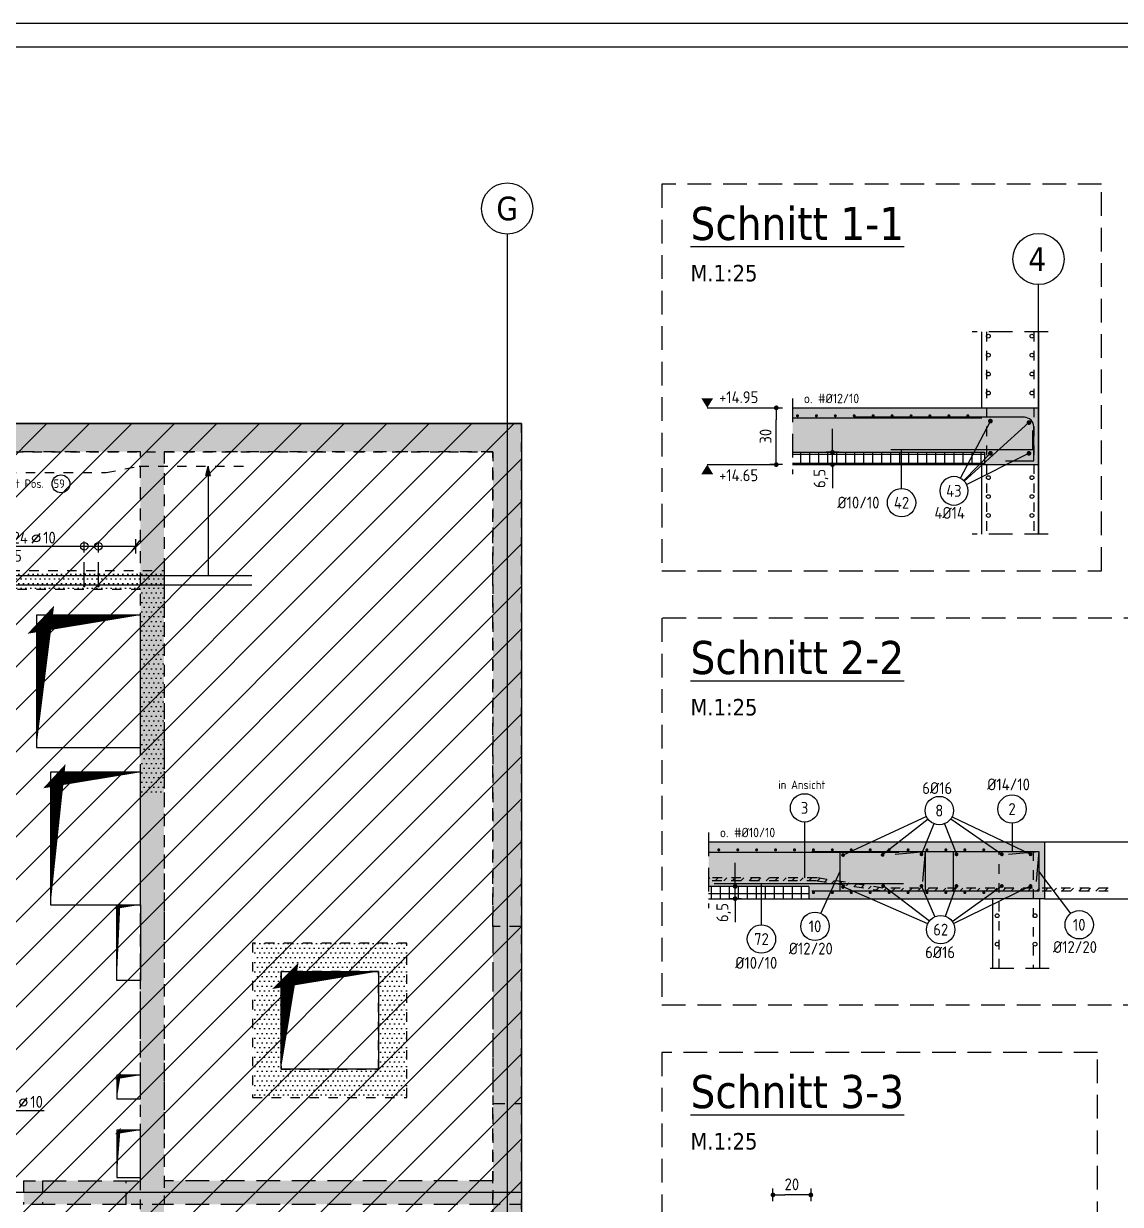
# Model space of a CAD drawing. Extents: x -177 to 93, y -12 to 49.
# Drawn here: x 38.19 to 49.78, y 29.58 to 42.05 of the extents above; entities that cross this region are included whole.
import ezdxf
from ezdxf.enums import TextEntityAlignment as Align

# ---------------------------------------------------------------- set-up
doc = ezdxf.new("R2010")
doc.units = 0
doc.header["$LTSCALE"] = 0.5
for name, pattern in [('AUSGEZOGEN', [1000.01, 1000, 0.01]), ('DASHED', [0.75, 0.5, -0.25]), ('DOT', [0.175, 0.05, -0.125]), ('HIDDEN2', [0.187, 0.125, -0.062]), ('PUNKT', [0.175, 0.05, -0.125]), ('STRICHLINIE', [0.75, 0.5, -0.25]), ('VERDECKT', [0.375, 0.25, -0.125])]:
    doc.linetypes.add(name, pattern=pattern)
for name, color, linetype in [('ACHSEN', 7, 'Continuous'), ('AFU', 7, 'Continuous'), ('BETON', 7, 'Continuous'), ('Brüstung DG', 7, 'Continuous'), ('DETAIL', 7, 'Continuous'), ('DG', 7, 'Continuous'), ('grau_hell', 7, 'Continuous'), ('grau_mittel', 7, 'Continuous'), ('Halbfertigteile', 7, 'Continuous'), ('HILFE', 7, 'Continuous'), ('koten', 7, 'Continuous'), ('MASSE', 7, 'Continuous'), ('OBJEKT', 7, 'Continuous'), ('RAHMEN', 7, 'Continuous'), ('RND', 7, 'Continuous'), ('SCHATTEN', 7, 'Continuous'), ('SFP_Achsen', 7, 'Continuous'), ('TEXT', 7, 'Continuous'), ('VERDECKT', 7, 'Continuous'), ('VERDECKT2', 7, 'Continuous')]:
    doc.layers.add(name, color=color, linetype=linetype)
doc.styles.add('helv', font='tahoma.ttf')
doc.styles.add('txt', font='isocp.shx')
doc.linetypes.add('AFU_50K', pattern='A,0.15,["/",Standard,S=0.2,R=0,X=-0.01,Y=-0.1],0.07,["/",Standard,S=0.2,R=0,X=-0.01,Y=-0.1],0.15', length=0.37)
doc.dimstyles.new('DOT_I', dxfattribs={"dimscale": 0.5, "dimtxt": 0.25, "dimasz": 0.25, "dimexe": 0.1, "dimexo": 0.3, "dimgap": 0.1, "dimtad": 1, "dimdec": 3, "dimzin": 3, "dimtxsty": 'txt', "dimblk": 'DOT', "dimblk1": 'DOT', "dimblk2": 'DOT', "dimsah": 1, "dimcen": 0.1, "dimse1": 1, "dimse2": 1, "dimazin": 0, "dimtfac": 1, "dimtdec": 4, "dimtix": 1, "dimtmove": 2, "dimatfit": 3, "dimfxl": 0, "dimtvp": 1, "dimtolj": 1, "dimtzin": 0, "dimarcsym": 0})
pattern_1 = [(0, (-74.13047, 77.732794), (0.025, 0.05), [0, -0.05])]

# ---------------------------------------------------------------- blocks, each defined once
blk = doc.blocks.new('DINA0')
at = {"layer": 'RAHMEN'}
blk.add_line((118.9, 84.1), (0, 84.1), dxfattribs=at)
at = {"layer": 'RAHMEN', "color": 5}
blk.add_line((118.4, 83.6), (2, 83.6), dxfattribs=at)
blk = doc.blocks.new('lei_gre')
at = {"layer": 'RND', "color": 7, "linetype": 'Continuous'}
for p, q in [((-0.09, -0.12), (0.09, 0.12)), ((0, 0.15), (0, -0.15))]:
    blk.add_line(p, q, dxfattribs=at)
blk = doc.blocks.new('RND_LEI')
at = {"layer": 'RND', "color": 7, "linetype": 'Continuous'}
blk.add_line((1.022, 0.066), (1.19, 0.27), dxfattribs=at)
for centre, radius in [((0, 0), 0.3), ((1.106, 0.168), 0.075)]:
    blk.add_circle(centre, radius, dxfattribs=at)
at = {"layer": 'RND', "color": 7, "linetype": 'Continuous', "style": 'txt'}
blk.add_attdef('ANZ', text='', height=0.25, dxfattribs=at).set_placement((0.931, 0.057), align=Align.RIGHT)
for tag, p in [('DUM', (1.253, 0.057)), ('ABSTD', (1.674, 0.057)), ('POSTXT', (0.374, -0.327))]:
    blk.add_attdef(tag, p, '', height=0.25, dxfattribs=at)
blk.add_attdef('POSL', text='', height=0.25, dxfattribs=at).set_placement((0, 0), align=Align.MIDDLE)
blk = doc.blocks.new('DOT')
at = {"layer": 'MASSE', "color": 7, "linetype": 'Continuous'}
for p, q in [((0, 0), (-1, 0)), ((0, 0.54), (0, -0.54))]:
    blk.add_line(p, q, dxfattribs=at)
at = {"layer": 'MASSE', "color": 7, "linetype": 'Continuous', "const_width": 0.2}
blk.add_lwpolyline([(-0.1, 0, 1), (0.1, 0, 1)], format="xyb", close=True, dxfattribs=at)
blk = doc.blocks.new('*D72')
at = {"layer": 'Defpoints', "color": 0, "linetype": 'AUSGEZOGEN', "transparency": 16777216}
for p in [(46.148, 37.991), (46.148, 37.991), (46.148, 37.391)]:
    blk.add_point(p, dxfattribs=at)
at = {"layer": 'MASSE', "color": 0, "linetype": 'AUSGEZOGEN', "lineweight": -2, "transparency": 16777216}
blk.add_line((46.148, 37.516), (46.148, 37.866), dxfattribs=at)
at = {"layer": 'MASSE', "color": 0, "linetype": 'AUSGEZOGEN', "lineweight": -2, "transparency": 16777216, "xscale": 0.125, "yscale": 0.125, "zscale": 0.125}
for p, rotation in [((46.148, 37.991), 90), ((46.148, 37.391), 270)]:
    blk.add_blockref('DOT', p, dxfattribs=dict(at, rotation=rotation))
at = {"layer": 'MASSE', "color": 0, "linetype": 'AUSGEZOGEN', "transparency": 16777216, "insert": (46.035, 37.691), "char_height": 0.125, "attachment_point": 5, "rotation": 90, "style": 'txt'}
blk.add_mtext('\\A1;30', dxfattribs=at)
blk = doc.blocks.new('okrd_u')
at = {"layer": 'koten', "color": 7, "linetype": 'Continuous'}
blk.add_solid([(-0.125, -0.202), (0.125, -0.202), (0, 0)], dxfattribs=at)
at = {"layer": 'koten', "style": 'txt'}
blk.add_attdef('OKRD', (0.25, -0.35), '', height=0.25, dxfattribs=at)
blk = doc.blocks.new('okrd_o')
at = {"layer": 'koten', "color": 7, "linetype": 'Continuous'}
blk.add_solid([(-0.125, 0.202), (0.125, 0.202), (0, 0)], dxfattribs=at)
at = {"layer": 'koten', "style": 'txt'}
blk.add_attdef('OKRD', (0.25, 0.1), '', height=0.25, dxfattribs=at)
blk = doc.blocks.new('RND_HIN')
at = {"layer": 'RND', "color": 7, "linetype": 'Continuous'}
blk.add_circle((0, 0), 0.3, dxfattribs=at)
at = {"layer": 'RND', "color": 7, "linetype": 'Continuous', "style": 'txt'}
blk.add_attdef('POSI', text='', height=0.25, dxfattribs=at).set_placement((0, 0), align=Align.MIDDLE)
blk = doc.blocks.new('*D75')
at = {"layer": 'Defpoints', "color": 0, "linetype": 'AUSGEZOGEN', "transparency": 16777216}
for p in [(46.113, 29.676), (46.113, 29.676), (46.513, 29.676)]:
    blk.add_point(p, dxfattribs=at)
at = {"layer": 'MASSE', "color": 0, "linetype": 'AUSGEZOGEN', "lineweight": -2, "transparency": 16777216}
blk.add_line((46.388, 29.676), (46.238, 29.676), dxfattribs=at)
at = {"layer": 'MASSE', "color": 0, "linetype": 'AUSGEZOGEN', "lineweight": -2, "transparency": 16777216, "xscale": 0.125, "yscale": 0.125, "zscale": 0.125, "rotation": 180}
blk.add_blockref('DOT', (46.113, 29.676), dxfattribs=at)
at = {"layer": 'MASSE', "color": 0, "linetype": 'AUSGEZOGEN', "lineweight": -2, "transparency": 16777216, "xscale": 0.125, "yscale": 0.125, "zscale": 0.125}
blk.add_blockref('DOT', (46.513, 29.676), dxfattribs=at)
at = {"layer": 'MASSE', "color": 0, "linetype": 'AUSGEZOGEN', "transparency": 16777216, "insert": (46.313, 29.788), "char_height": 0.125, "attachment_point": 5, "style": 'txt'}
blk.add_mtext('\\A1;20', dxfattribs=at)
blk = doc.blocks.new('*D97')
at = {"layer": 'Defpoints', "color": 0, "linetype": 'AUSGEZOGEN', "transparency": 16777216}
for p in [(46.742, 37.521), (46.742, 37.521), (46.742, 37.391)]:
    blk.add_point(p, dxfattribs=at)
at = {"layer": 'MASSE', "color": 0, "linetype": 'AUSGEZOGEN', "lineweight": -2, "transparency": 16777216}
for p, q in [((46.742, 37.646), (46.742, 37.771)), ((46.742, 37.391), (46.742, 37.521)), ((46.742, 37.266), (46.742, 37.141))]:
    blk.add_line(p, q, dxfattribs=at)
at = {"layer": 'MASSE', "color": 0, "linetype": 'AUSGEZOGEN', "lineweight": -2, "transparency": 16777216, "xscale": 0.125, "yscale": 0.125, "zscale": 0.125}
for p, rotation in [((46.742, 37.521), 270), ((46.742, 37.391), 90)]:
    blk.add_blockref('DOT', p, dxfattribs=dict(at, rotation=rotation))
at = {"layer": 'MASSE', "color": 0, "linetype": 'AUSGEZOGEN', "transparency": 16777216, "insert": (46.62, 37.245), "char_height": 0.125, "attachment_point": 5, "rotation": 90, "style": 'txt'}
blk.add_mtext('\\A1;6,5', dxfattribs=at)
blk = doc.blocks.new('Pfeillinie')
at = {"layer": 'TEXT', "linetype": 'Continuous'}
blk.add_hatch(color=7, dxfattribs=at).paths.add_polyline_path([(0, 0), (-0.8, 0.2), (-0.8, 0), (-0.8, -0.2)])
at = {"layer": 'TEXT', "color": 7, "linetype": 'Continuous'}
for p, q in [((-0.8, 0), (-0.8, 0.2)), ((-0.8, 0.2), (0, 0)), ((-0.8, 0), (-0.8, -0.2)), ((-0.8, -0.2), (0, 0))]:
    blk.add_line(p, q, dxfattribs=at)
blk = doc.blocks.new('*D98')
at = {"layer": 'Defpoints', "color": 0, "linetype": 'AUSGEZOGEN', "transparency": 16777216}
for p in [(45.714, 32.936), (45.714, 32.936), (45.714, 32.806)]:
    blk.add_point(p, dxfattribs=at)
at = {"layer": 'MASSE', "color": 0, "linetype": 'AUSGEZOGEN', "lineweight": -2, "transparency": 16777216}
for p, q in [((45.714, 33.061), (45.714, 33.186)), ((45.714, 32.806), (45.714, 32.936)), ((45.714, 32.681), (45.714, 32.556))]:
    blk.add_line(p, q, dxfattribs=at)
at = {"layer": 'MASSE', "color": 0, "linetype": 'AUSGEZOGEN', "lineweight": -2, "transparency": 16777216, "xscale": 0.125, "yscale": 0.125, "zscale": 0.125}
for p, rotation in [((45.714, 32.936), 270), ((45.714, 32.806), 90)]:
    blk.add_blockref('DOT', p, dxfattribs=dict(at, rotation=rotation))
at = {"layer": 'MASSE', "color": 0, "linetype": 'AUSGEZOGEN', "transparency": 16777216, "insert": (45.593, 32.659), "char_height": 0.125, "attachment_point": 5, "rotation": 90, "style": 'txt'}
blk.add_mtext('\\A1;6,5', dxfattribs=at)

msp = doc.modelspace()

# ---------------------------------------------------------------- hatches: boundary and pattern name
at = {"layer": 'Brüstung DG', "linetype": 'DOT'}
h = msp.add_hatch(dxfattribs=at)
h.set_pattern_fill('DOTS', color=102, scale=0.8, double=1)
h.set_pattern_definition(pattern_1)
h.paths.add_polyline_path([(43.1545, 22.3263), (43.4545, 22.3263), (43.4545, 37.8263), (4.5295, 37.8263), (4.5295, 36.8613), (4.6895, 36.8613), (4.6895, 37.5263), (43.1545, 37.5263)])
at = {"layer": 'Brüstung DG', "linetype": 'AUSGEZOGEN'}
h = msp.add_hatch(dxfattribs=at)
h.set_pattern_fill('DOTS', color=102, scale=0.8, double=1)
h.set_pattern_definition([(0, (-79.510814, 77.732794), (0.025, 0.05), [0, -0.05])])
h.paths.add_polyline_path([(40.6145, 32.3363), (40.6145, 30.7063), (42.2445, 30.7063), (42.2445, 32.3363)])
h.paths.add_polyline_path([(40.9145, 32.0363), (40.9145, 31.0063), (41.9445, 31.0063), (41.9445, 32.0363)], flags=16)
at = {"layer": 'DG', "linetype": 'AUSGEZOGEN'}
h = msp.add_hatch(dxfattribs=at)
h.set_pattern_fill('DOTS', scale=0.8, double=1)
h.set_pattern_definition([(0, (-74.13047, 73.285204), (0.025, 0.05), [0, -0.05])])
h.paths.add_polyline_path([(39.4295, 36.0713), (39.4295, 33.9013), (39.6795, 33.9013), (39.6795, 36.2713), (35.6545, 36.2713), (35.6545, 33.9013), (35.8545, 33.9013), (35.8545, 36.0713)])
h = msp.add_hatch(dxfattribs=at)
h.set_pattern_fill('DOTS', scale=0.8, double=1)
h.set_pattern_definition(pattern_1)
h.paths.add_polyline_path([(34.2295, 23.5763), (34.2295, 25.5513), (36.9295, 25.5513), (36.9295, 25.0863), (37.1795, 25.0863), (37.1795, 25.8013), (33.9795, 25.8013), (33.9795, 23.3263), (37.1795, 23.3263), (37.1795, 24.0363), (36.9295, 24.0363), (36.9295, 23.5763)], flags=17)
h.paths.add_polyline_path([(31.0795, 27.1963), (31.0795, 26.8963), (31.3795, 26.8963), (31.3795, 27.1963)], flags=17)
h.paths.add_polyline_path([(26.7795, 27.1963), (26.4795, 27.1963), (26.4795, 26.8963), (26.7795, 26.8963)], flags=17)
h.paths.add_polyline_path([(23.0295, 27.1963), (22.7295, 27.1963), (22.7295, 26.8963), (23.0295, 26.8963)], flags=17)
h.paths.add_polyline_path([(14.7895, 26.8963), (14.7895, 27.1963), (14.4895, 27.1963), (14.4895, 26.8963)], flags=17)
h.paths.add_polyline_path([(12.2045, 33.9013), (12.2045, 33.6513), (35.8545, 33.6513), (35.8545, 33.9013)])
h.paths.add_polyline_path([(39.4295, 22.3263), (39.6795, 22.3263), (39.6795, 33.9013), (39.4295, 33.9013)])
h.paths.add_polyline_path([(4.4795, 22.3263), (4.6895, 22.3263), (4.6895, 30.7513), (4.4795, 30.7513)])
at = {"layer": 'grau_hell', "linetype": 'AUSGEZOGEN'}
h = msp.add_hatch(dxfattribs=at)
h.set_pattern_fill('ANSI31', color=9, scale=0.1, style=0, double=1)
h.set_pattern_definition([(45, (-9e-14, 40.2461), (-0.2245064, 0.2245064), [])])
h.paths.add_polyline_path([(31.3545, 23.3263), (20.2295, 23.3263), (20.2295, 23.5763), (17.8645, 23.5763), (17.8645, 27.9513), (10.9295, 27.9513), (10.9295, 29.5763), (9.4645, 29.5763), (9.4645, 29.5763), (8.5795, 29.5763), (8.5795, 29.5763), (8.1795, 29.5763), (8.1795, 31.3613), (6.7295, 31.3613), (6.7295, 31.1563), (4.5295, 31.1563), (4.5295, 30.7513), (4.4795, 30.7513), (4.4795, 26.0213), (4.0245, 26.0213), (4.0245, 23.3713), (4.4795, 23.3713), (4.4795, 22.3263), (43.4545, 22.3263), (43.4545, 37.8263), (37.1794, 37.8263), (37.1795, 25.8013), (36.9295, 25.8012), (36.9294, 23.5763), (34.2295, 23.5763), (34.2295, 23.3263)])
at = {"layer": 'grau_mittel'}
msp.add_hatch(color=61, dxfattribs=at).paths.add_polyline_path([(48.3495, 37.521), (48.3495, 37.391), (48.9195, 37.391), (48.9195, 37.991), (48.3195, 37.991), (46.3195, 37.991), (46.3195, 37.521)])
h = msp.add_hatch(color=61, dxfattribs=at)
h.paths.add_polyline_path([(43.4545, 37.8263), (36.9295, 37.8263), (36.9295, 29.5763), (37.9945, 29.5763), (37.9945, 29.8263), (37.1795, 29.8263), (37.1795, 37.5263), (39.4295, 37.5263), (39.4295, 29.8263), (39.2795, 29.8263), (39.2795, 29.5763), (39.6795, 29.5763), (39.6795, 37.5263), (43.1545, 37.5263), (43.1545, 32.5113), (43.4545, 32.5113)])
h.paths.add_polyline_path([(43.4545, 32.5113), (43.1545, 32.5113), (43.1545, 30.6413), (43.4545, 30.6413)], flags=17)
h.paths.add_polyline_path([(43.4545, 30.6413), (43.1545, 30.6413), (43.1545, 29.5763), (43.4545, 29.5763)])
h.paths.add_polyline_path([(43.1545, 29.5763), (43.1545, 29.8263), (39.6795, 29.8263), (39.6795, 29.5763)])
h.paths.add_polyline_path([(39.2795, 29.5763), (39.2795, 29.8263), (38.3945, 29.8263), (38.3945, 29.5763)], flags=17)
h.paths.add_polyline_path([(38.3945, 29.8263), (38.1945, 29.8263), (38.1945, 29.5763), (38.3945, 29.5763)], flags=17)
h.paths.add_polyline_path([(43.4545, 29.5763), (43.1545, 29.5763), (43.1545, 23.6013), (43.4545, 23.6013)])
h.paths.add_polyline_path([(43.1545, 23.3013), (43.4545, 23.3013), (43.4545, 23.6013), (43.1545, 23.6013)])
h.paths.add_polyline_path([(4.7545, 25.7212), (4.6895, 25.7212), (4.4045, 25.7212), (4.4045, 23.6712), (4.6895, 23.6712), (4.7545, 23.6712)])
h.paths.add_polyline_path([(4.6895, 37.5263), (8.1795, 37.5263), (8.1795, 29.5763), (8.5795, 29.5763), (8.5795, 29.8263), (8.4295, 29.8263), (8.4295, 37.5263), (10.6795, 37.5263), (10.6795, 29.8263), (9.9145, 29.8263), (9.9145, 29.5763), (10.9295, 29.5763), (10.9295, 37.8263), (4.5295, 37.8263), (4.5295, 30.7513), (4.4795, 30.7513), (4.4795, 26.0212), (4.0245, 26.0212), (4.0245, 25.7212), (4.6895, 25.7212)])
h.paths.add_polyline_path([(4.7545, 29.8263), (4.7545, 29.5763), (8.1795, 29.5763), (8.1795, 29.8263)], flags=17)
h.paths.add_polyline_path([(8.5795, 29.8263), (8.5795, 29.5763), (9.4645, 29.5763), (9.4645, 29.8263)], flags=17)
h.paths.add_polyline_path([(9.4645, 29.8263), (9.4645, 29.5763), (9.7145, 29.5763), (9.7145, 29.8263)], flags=17)
h.paths.add_polyline_path([(10.9295, 29.5763), (10.6795, 29.5763), (10.6795, 27.9513), (10.9295, 27.9513)], flags=17)
h.paths.add_polyline_path([(8.1795, 27.9513), (8.1795, 23.3263), (8.5795, 23.3263), (8.5795, 23.5763), (8.4295, 23.5763), (8.4295, 27.7013), (14.5145, 27.7013), (14.5145, 27.3463), (14.7645, 27.3463), (14.7645, 27.7013), (15.8245, 27.7013), (15.8245, 27.9513)])
h.paths.add_polyline_path([(9.5895, 23.3263), (9.5895, 23.5763), (8.5795, 23.5763), (8.5795, 23.3263)], flags=17)
h.paths.add_polyline_path([(9.5895, 23.3263), (9.7895, 23.3263), (9.7895, 23.5763), (9.5895, 23.5763)])
h.paths.add_polyline_path([(9.9895, 23.5763), (9.9895, 23.3263), (12.9045, 23.3263), (12.9045, 23.5763)], flags=16)
h.paths.add_polyline_path([(13.1045, 23.5763), (13.1045, 23.3263), (13.3545, 23.3263), (13.3545, 23.5763)], flags=16)
h.paths.add_polyline_path([(13.3545, 23.5763), (13.3545, 23.3263), (14.3645, 23.3263), (14.3645, 23.5763)], flags=16)
h.paths.add_polyline_path([(14.5145, 23.5763), (14.3645, 23.5763), (14.3645, 23.3263), (14.9145, 23.3263), (14.9145, 23.5763), (14.7645, 23.5763), (14.7645, 26.2613), (16.1245, 26.2613), (16.1245, 26.5113), (14.7645, 26.5113), (14.7645, 27.1963), (14.5145, 27.1963)])
h.paths.add_polyline_path([(14.9145, 23.5763), (14.9145, 23.3263), (15.9245, 23.3263), (15.9245, 23.5763)], flags=16)
h.paths.add_polyline_path([(15.9245, 23.3263), (16.1745, 23.3263), (16.1745, 23.5763), (15.9245, 23.5763)])
h.paths.add_polyline_path([(16.5795, 27.7013), (16.5795, 27.9513), (16.2245, 27.9513), (16.2245, 27.7013)])
h.paths.add_polyline_path([(17.4645, 27.7013), (17.4645, 27.9513), (16.5795, 27.9513), (16.5795, 27.7013)])
h.paths.add_polyline_path([(18.7795, 27.7013), (18.7795, 23.5763), (16.3745, 23.5763), (16.3745, 23.3263), (20.5295, 23.3263), (20.5295, 23.5763), (19.0295, 23.5763), (19.0295, 27.7013), (19.9795, 27.7013), (19.9795, 26.9213), (21.3545, 26.9213), (21.3545, 27.1713), (20.2295, 27.1713), (20.2295, 27.9513), (17.4645, 27.9513), (17.4645, 27.7013)])
h.paths.add_polyline_path([(16.3245, 26.5113), (16.3245, 26.2613), (17.8645, 26.2613), (17.8645, 26.5113)])
h.paths.add_polyline_path([(20.7295, 23.5763), (20.7295, 23.3263), (29.9045, 23.3263), (29.9045, 23.5763)])
h.paths.add_polyline_path([(25.1045, 26.9213), (25.1045, 27.1713), (22.7545, 27.1713), (22.7545, 26.9213)])
h.paths.add_polyline_path([(28.6545, 26.9213), (28.6545, 27.1713), (26.5045, 27.1713), (26.5045, 26.9213)])
h.paths.add_polyline_path([(30.0545, 27.1713), (30.0545, 26.9213), (31.3545, 26.9213), (31.3545, 27.7013), (32.7345, 27.7013), (32.7345, 27.9513), (31.1045, 27.9513), (31.1045, 27.1713)])
h.paths.add_polyline_path([(31.3545, 25.3513), (31.1045, 25.3513), (31.1045, 23.5763), (30.1045, 23.5763), (30.1045, 23.3263), (31.5045, 23.3263), (31.5045, 23.5763), (31.3545, 23.5763)])
h.paths.add_polyline_path([(32.3895, 23.3263), (32.3895, 23.5763), (31.5045, 23.5763), (31.5045, 23.3263)])
h.paths.add_polyline_path([(32.3895, 23.5763), (32.3895, 23.3263), (33.0945, 23.3263), (33.0945, 23.5763)], flags=17)
h.paths.add_polyline_path([(33.6945, 23.5763), (33.6945, 23.3263), (37.1795, 23.3263), (37.1795, 24.0363), (36.9295, 24.0363), (36.9295, 23.5763), (34.2295, 23.5763), (34.2295, 25.5513), (36.9295, 25.5513), (36.9295, 25.0863), (37.1795, 25.0863), (37.1795, 25.3363), (37.0995, 25.3363), (37.0995, 25.4863), (37.1795, 25.4863), (37.1795, 25.951), (36.9295, 25.951), (36.9295, 25.8013), (32.3895, 25.8013), (32.3895, 25.5513), (33.9795, 25.5513), (33.9795, 23.5763)])
h.paths.add_polyline_path([(36.9295, 25.0863), (36.9295, 24.0363), (37.1795, 24.0363), (37.1795, 25.0863)], flags=17)
h.paths.add_polyline_path([(36.9295, 25.951), (37.1795, 25.951), (37.1795, 26.836), (36.9295, 26.836)])
h.paths.add_polyline_path([(37.1795, 27.1013), (36.9295, 27.1013), (36.9295, 26.836), (37.1795, 26.836)])
h.paths.add_polyline_path([(36.6295, 27.9513), (36.6295, 27.7013), (37.1795, 27.7013), (37.1795, 27.9513)])
h.paths.add_polyline_path([(36.0294, 27.7013), (36.0294, 27.9513), (33.3345, 27.9513), (33.3345, 27.7013)])
h.paths.add_polyline_path([(32.3895, 25.5513), (32.3895, 25.8013), (31.5045, 25.8013), (31.5045, 25.5513)])
h.paths.add_polyline_path([(31.5045, 25.5513), (31.5045, 25.8013), (31.3545, 25.8013), (31.3545, 26.7213), (31.1045, 26.7213), (31.1045, 25.5513)])
h.paths.add_polyline_path([(37.1795, 29.5763), (36.9295, 29.5763), (36.9295, 28.5013), (37.1795, 28.5013)])
h.paths.add_polyline_path([(34.2295, 29.6313), (34.4795, 29.6313), (34.4795, 30.3263), (34.2295, 30.3263)])
h.paths.add_polyline_path([(32.3795, 30.3263), (32.1295, 30.3263), (32.1295, 29.6313), (32.3795, 29.6313)])
h.paths.add_polyline_path([(30.4795, 30.2263), (30.4795, 29.6313), (30.7295, 29.6313), (30.7295, 30.4763), (29.7045, 30.4763), (29.7045, 32.1213), (29.4045, 32.1213), (29.4045, 30.4763), (28.3795, 30.4763), (28.3795, 29.6313), (28.6295, 29.6313), (28.6295, 30.2263)])
h.paths.add_polyline_path([(29.4045, 32.3213), (29.7045, 32.3213), (29.7045, 35.4713), (29.4045, 35.4713)])
h.paths.add_polyline_path([(29.7045, 36.3663), (29.4045, 36.3663), (29.4045, 35.6713), (29.7045, 35.6713)])
h.paths.add_polyline_path([(29.7045, 36.3663), (29.7045, 36.3763), (29.4045, 36.3763), (29.4045, 36.3663)])
h.paths.add_polyline_path([(29.7045, 37.1763), (29.7045, 37.3763), (29.4045, 37.3763), (29.4045, 37.1763)])
h.paths.add_polyline_path([(29.4045, 37.3763), (29.7045, 37.3763), (29.7045, 37.8263), (29.4045, 37.8263)])
h.paths.add_polyline_path([(29.7045, 37.8263), (29.7045, 37.5263), (36.9295, 37.5263), (36.9295, 37.8263)])
h.paths.add_polyline_path([(22.2045, 37.8263), (22.2045, 37.5263), (29.4045, 37.5263), (29.4045, 37.8263)])
h.paths.add_polyline_path([(21.9045, 37.8263), (21.9045, 37.5263), (22.2045, 37.5263), (22.2045, 37.8263)])
h.paths.add_polyline_path([(14.7045, 37.8263), (14.7045, 37.5263), (21.9045, 37.5263), (21.9045, 37.8263)])
h.paths.add_polyline_path([(14.7045, 37.8263), (14.4045, 37.8263), (14.4045, 37.5263), (14.7045, 37.5263)])
h.paths.add_polyline_path([(10.9295, 37.8263), (10.9295, 37.5263), (14.4045, 37.5263), (14.4045, 37.8263)])
h.paths.add_polyline_path([(13.6295, 30.3263), (13.3795, 30.3263), (13.3795, 29.6313), (13.6295, 29.6313)])
h.paths.add_polyline_path([(15.7295, 30.3263), (15.4795, 30.3263), (15.4795, 29.6313), (15.7295, 29.6313)])
h.paths.add_polyline_path([(17.3795, 30.3263), (17.1295, 30.3263), (17.1295, 29.6313), (17.3795, 29.6313)])
h.paths.add_polyline_path([(19.4795, 30.3263), (19.2295, 30.3263), (19.2295, 29.6313), (19.4795, 29.6313)])
h.paths.add_polyline_path([(20.8795, 29.6313), (21.1295, 29.6313), (21.1295, 30.3263), (20.8795, 30.3263)])
h.paths.add_polyline_path([(22.9795, 29.6313), (23.2295, 29.6313), (23.2295, 30.3263), (22.9795, 30.3263)])
h.paths.add_polyline_path([(24.8795, 30.3263), (24.6295, 30.3263), (24.6295, 29.6313), (24.8795, 29.6313)])
h.paths.add_polyline_path([(26.7295, 29.6313), (26.9795, 29.6313), (26.9795, 30.3263), (26.7295, 30.3263)])
h.paths.add_polyline_path([(43.1545, 22.3263), (43.4545, 22.3263), (43.4545, 23.3013), (43.1545, 23.3013)])
h.paths.add_polyline_path([(4.4795, 22.3263), (4.6895, 22.3263), (4.6895, 23.6712), (4.0245, 23.6712), (4.0245, 23.3712), (4.4795, 23.3712)])
h = msp.add_hatch(color=61, dxfattribs=at)
h.paths.add_polyline_path([(45.432, 32.9356), (46.492, 32.9356), (46.492, 32.8056), (48.982, 32.8056), (48.982, 33.4056), (45.432, 33.4056)])
h.paths.add_polyline_path([(55.242, 32.8056), (55.242, 32.9356), (56.302, 32.9356), (56.302, 33.4056), (50.182, 33.4056), (50.182, 32.8056)])
at = {"layer": 'Halbfertigteile', "linetype": 'AUSGEZOGEN', "transparency": 33554687}
h = msp.add_hatch(dxfattribs=at)
h.set_pattern_fill('ANSI37', color=171, scale=0.03, angle=135, style=0)
h.set_pattern_definition([(180, (30.88114, 27.88267), (-7e-18, -0.09525), []), (270, (30.88114, 27.88267), (0.09525, -2e-17), [])])
h.paths.add_polyline_path([(48.3495, 37.521), (48.3495, 37.391), (46.3195, 37.391), (46.3195, 37.521)])
h = msp.add_hatch(dxfattribs=at)
h.set_pattern_fill('ANSI37', color=171, scale=0.03, angle=135, style=0)
h.set_pattern_definition([(180, (-0.44825, 0), (-7e-18, -0.09525), []), (270, (-0.44825, 0), (0.09525, -2e-17), [])])
h.paths.add_polyline_path([(46.492, 32.9356), (45.432, 32.9356), (45.432, 32.8056), (46.492, 32.8056)])
at = {"layer": 'RND', "linetype": 'AUSGEZOGEN'}
h = msp.add_hatch(dxfattribs=at)
h.set_pattern_fill('ANSI31', color=102, scale=0.02, double=1)
h.set_pattern_definition([(45, (0, 1.49975), (-0.04490128, 0.04490128), [])])
h.paths.add_polyline_path([(46.5752, 33.0256), (45.432, 33.0256), (45.432, 32.9936), (46.572, 32.9936), (47.272, 32.8856), (49.6545, 32.8856), (49.6545, 32.9176), (47.2752, 32.9176)])

# ---------------------------------------------------------------- linework, layer by layer
at = {"layer": 'ACHSEN', "color": 140, "linetype": 'AUSGEZOGEN'}
for p, q in [((43.3045, 39.8263), (43.3045, 22.3263)), ((48.9195, 36.6548), (48.9195, 39.2923)), ((43.4545, 37.8263), (2.2545, 37.8263)), ((43.4545, 29.7013), (2.2545, 29.7013))]:
    msp.add_line(p, q, dxfattribs=at)
at = {"layer": 'AFU', "color": 8, "linetype": 'AFU_50K'}
for p, q in [((48.3195, 37.991), (48.9195, 37.991)), ((48.3495, 37.391), (48.9195, 37.391)), ((48.932, 32.8056), (48.432, 32.8056))]:
    msp.add_line(p, q, dxfattribs=at)
at = {"layer": 'BETON', "color": 6, "linetype": 'AUSGEZOGEN'}
for p, q in [((48.3195, 37.991), (48.3195, 38.7923)), ((48.9195, 38.7923), (48.9195, 36.6548)), ((46.3195, 37.991), (48.3195, 37.991)), ((4.4545, 37.8263), (43.4545, 37.8263)), ((43.4545, 37.8263), (43.4545, 22.3263)), ((46.3195, 37.521), (48.3495, 37.521)), ((48.3495, 37.521), (48.3495, 37.391)), ((46.3195, 37.391), (48.3495, 37.391)), ((48.3195, 36.6548), (48.3195, 37.391)), ((45.432, 33.4056), (48.982, 33.4056)), ((48.932, 33.4056), (48.932, 33.4056)), ((48.982, 33.4056), (48.982, 32.8056)), ((46.492, 32.9356), (45.432, 32.9356)), ((46.492, 32.9356), (46.492, 32.8056)), ((45.432, 32.8056), (48.432, 32.8056)), ((48.432, 32.8056), (48.432, 32.0694)), ((48.932, 32.0694), (48.932, 32.8056)), ((48.982, 32.8056), (48.932, 32.8056))]:
    msp.add_line(p, q, dxfattribs=at)
for points in [[(38.3295, 34.4013), (39.4295, 34.4013), (39.4295, 35.8013), (38.3295, 35.8013)], [(38.4795, 32.7413), (39.4295, 32.7413), (39.4295, 34.1413), (38.4795, 34.1413)], [(39.4295, 31.9413), (39.1795, 31.9413), (39.1795, 32.7413), (39.4295, 32.7413)], [(40.9145, 32.0363), (41.9445, 32.0363), (41.9445, 31.0063), (40.9145, 31.0063)], [(39.1795, 30.6913), (39.4295, 30.6913), (39.4295, 30.9413), (39.1795, 30.9413)], [(39.1795, 29.8613), (39.4295, 29.8613), (39.4295, 30.3613), (39.1795, 30.3613)]]:
    msp.add_lwpolyline(points, close=True, dxfattribs=at)
at = {"layer": 'Brüstung DG', "color": 102, "linetype": 'DOT'}
for p, q in [((40.6145, 32.3363), (40.6145, 30.7063)), ((42.2445, 32.3363), (40.6145, 32.3363)), ((42.2445, 30.7063), (42.2445, 32.3363)), ((41.9445, 32.0363), (40.9145, 32.0363)), ((40.9145, 32.0363), (40.9145, 31.0063)), ((41.9445, 31.0063), (41.9445, 32.0363)), ((40.9145, 31.0063), (41.9445, 31.0063)), ((40.6145, 30.7063), (42.2445, 30.7063))]:
    msp.add_line(p, q, dxfattribs=at)
at = {"layer": 'Brüstung DG', "color": 102, "linetype": 'PUNKT', "lineweight": -2}
for points in [[(43.4545, 22.3263), (43.4545, 37.8263), (4.5295, 37.8263), (4.5295, 36.8613), (4.5295, 36.8613), (4.5295, 36.8613), (4.6895, 36.8613)], [(4.6895, 36.8613), (4.6895, 36.8613), (4.6895, 36.8613), (4.6895, 37.5263), (43.1545, 37.5263), (43.1545, 22.3263)]]:
    msp.add_lwpolyline(points, dxfattribs=at)
at = {"layer": 'DETAIL', "color": 102, "linetype": 'STRICHLINIE'}
for points in [[(44.939, 40.3528), (44.939, 36.2693), (49.5852, 36.2693), (49.5852, 40.3528)], [(44.939, 35.7674), (44.939, 31.6839), (56.8195, 31.6839), (56.8195, 35.7674)], [(44.939, 31.182), (44.939, 26.7321), (49.544, 26.7321), (49.544, 31.182)]]:
    msp.add_lwpolyline(points, close=True, dxfattribs=at)
at = {"layer": 'DG', "color": 7, "linetype": 'PUNKT', "lineweight": -2}
for p, q in [((35.6545, 36.2713), (39.6795, 36.2713)), ((39.6795, 36.2713), (39.6795, 22.3263)), ((39.4295, 36.0713), (35.8545, 36.0713)), ((39.4295, 22.3263), (39.4295, 36.0713))]:
    msp.add_line(p, q, dxfattribs=at)
at = {"layer": 'HILFE', "color": 102, "linetype": 'DASHED'}
for p, q in [((49.0195, 38.7923), (48.2195, 38.7923)), ((46.3195, 38.091), (46.3195, 37.291)), ((49.0195, 36.6548), (48.2195, 36.6548)), ((45.432, 33.5056), (45.432, 32.7056)), ((49.032, 32.0694), (48.332, 32.0694))]:
    msp.add_line(p, q, dxfattribs=at)
at = {"layer": 'HILFE', "color": 102, "linetype": 'AUSGEZOGEN'}
for p, q in [((45.4185, 37.991), (46.148, 37.991)), ((45.4185, 37.391), (46.148, 37.391))]:
    msp.add_line(p, q, dxfattribs=at)
msp.add_circle((38.589, 37.1881), 0.0941, dxfattribs=at)
at = {"layer": 'OBJEKT', "color": 7, "linetype": 'AUSGEZOGEN'}
for p, q in [((48.982, 33.4056), (50.182, 33.4056)), ((48.982, 32.8056), (50.182, 32.8056))]:
    msp.add_line(p, q, dxfattribs=at)
at = {"layer": 'RND', "color": 1, "linetype": 'HIDDEN2'}
for p, q in [((48.3695, 38.7923), (48.3695, 36.6548)), ((48.8695, 38.7923), (48.8695, 36.6548))]:
    msp.add_line(p, q, dxfattribs=at)
at = {"layer": 'RND', "color": 102, "linetype": 'AUSGEZOGEN'}
for p, q in [((48.0938, 37.2479), (48.4111, 37.8509)), ((48.1352, 37.2165), (48.8181, 37.8356)), ((47.4719, 37.1384), (47.4719, 37.5525)), ((48.1298, 37.222), (48.4111, 37.5107)), ((48.1593, 37.1816), (48.8181, 37.5107)), ((46.447, 33.6151), (46.447, 33.0256)), ((47.7344, 33.6738), (46.8533, 33.2671)), ((47.7524, 33.6442), (47.2714, 33.2681)), ((47.8138, 33.5978), (47.6815, 33.2744)), ((47.9255, 33.5971), (48.0525, 33.2744)), ((47.9935, 33.6507), (48.5318, 33.2744)), ((48.0059, 33.6718), (48.8355, 33.2744)), ((48.6396, 33.6027), (48.6396, 33.3056)), ((46.6196, 32.6502), (46.822, 33.0956)), ((49.259, 32.6498), (48.922, 33.0956)), ((45.9913, 32.529), (45.9913, 32.9676)), ((47.7661, 32.5696), (47.2777, 32.9398)), ((47.8248, 32.6162), (47.6815, 32.9398)), ((47.9367, 32.62), (48.0525, 32.9398)), ((48.0077, 32.5661), (48.5318, 32.9398)), ((48.0205, 32.5445), (48.8355, 32.9398)), ((47.7481, 32.539), (46.8533, 32.9293))]:
    msp.add_line(p, q, dxfattribs=at)
at = {"layer": 'RND', "color": 102, "linetype": 'VERDECKT'}
for p, q in [((38.8351, 36.2363), (38.8351, 36.5788)), ((38.9851, 36.2363), (38.9851, 36.5788))]:
    msp.add_line(p, q, dxfattribs=at)
at = {"layer": 'RND', "color": 7, "linetype": 'AUSGEZOGEN'}
for p, q in [((37.9243, 36.5288), (39.3781, 36.5288)), ((37.7885, 30.5684), (38.41, 30.5684))]:
    msp.add_line(p, q, dxfattribs=at)
for points, const_width in [([(46.364, 37.907, 1), (46.38, 37.907, 1)], 0.016), ([(46.564, 37.907, 1), (46.58, 37.907, 1)], 0.016), ([(46.764, 37.907, 1), (46.78, 37.907, 1)], 0.016), ([(46.964, 37.907, 1), (46.98, 37.907, 1)], 0.016), ([(47.164, 37.907, 1), (47.18, 37.907, 1)], 0.016), ([(47.364, 37.907, 1), (47.38, 37.907, 1)], 0.016), ([(47.564, 37.907, 1), (47.58, 37.907, 1)], 0.016), ([(47.764, 37.907, 1), (47.78, 37.907, 1)], 0.016), ([(47.964, 37.907, 1), (47.98, 37.907, 1)], 0.016), ([(48.164, 37.907, 1), (48.18, 37.907, 1)], 0.016), ([(48.3986, 37.8509, 1), (48.4236, 37.8509, 1)], 0.025), ([(48.8056, 37.8356, 1), (48.8306, 37.8356, 1)], 0.025), ([(48.3986, 37.5107, 1), (48.4236, 37.5107, 1)], 0.025), ([(48.8056, 37.5107, 1), (48.8306, 37.5107, 1)], 0.025), ([(38.8414, 36.2363, -1), (38.8289, 36.2363, -1)], 0.0125), ([(38.9914, 36.2363, -1), (38.9789, 36.2363, -1)], 0.0125), ([(38.8414, 36.1063, -1), (38.8289, 36.1063, -1)], 0.0125), ([(38.9914, 36.1063, -1), (38.9789, 36.1063, -1)], 0.0125), ([(45.5325, 33.3216, 1), (45.5485, 33.3216, 1)], 0.016), ([(45.7325, 33.3216, 1), (45.7485, 33.3216, 1)], 0.016), ([(45.9325, 33.3216, 1), (45.9485, 33.3216, 1)], 0.016), ([(46.1325, 33.3216, 1), (46.1485, 33.3216, 1)], 0.016), ([(46.3325, 33.3216, 1), (46.3485, 33.3216, 1)], 0.016), ([(46.5325, 33.3216, 1), (46.5485, 33.3216, 1)], 0.016), ([(46.7325, 33.3216, 1), (46.7485, 33.3216, 1)], 0.016), ([(46.9325, 33.3216, 1), (46.9485, 33.3216, 1)], 0.016), ([(47.1325, 33.3216, 1), (47.1485, 33.3216, 1)], 0.016), ([(47.3325, 33.3216, 1), (47.3485, 33.3216, 1)], 0.016), ([(47.5325, 33.3216, 1), (47.5485, 33.3216, 1)], 0.016), ([(47.7325, 33.3216, 1), (47.7485, 33.3216, 1)], 0.016), ([(47.9325, 33.3216, 1), (47.9485, 33.3216, 1)], 0.016), ([(48.1325, 33.3216, 1), (48.1485, 33.3216, 1)], 0.016), ([(48.3325, 33.3216, 1), (48.3485, 33.3216, 1)], 0.016), ([(46.8433, 33.2671, 1), (46.8633, 33.2671, 1)], 0.02), ([(47.2614, 33.2681, 1), (47.2814, 33.2681, 1)], 0.02), ([(47.6715, 33.2744, 1), (47.6915, 33.2744, 1)], 0.02), ([(48.0425, 33.2744, 1), (48.0625, 33.2744, 1)], 0.02), ([(48.5218, 33.2744, 1), (48.5418, 33.2744, 1)], 0.02), ([(48.8255, 33.2744, 1), (48.8455, 33.2744, 1)], 0.02), ([(46.8433, 32.9293, 1), (46.8633, 32.9293, 1)], 0.02), ([(47.2677, 32.9398, 1), (47.2877, 32.9398, 1)], 0.02), ([(47.6715, 32.9398, 1), (47.6915, 32.9398, 1)], 0.02), ([(48.0425, 32.9398, 1), (48.0625, 32.9398, 1)], 0.02), ([(48.5218, 32.9398, 1), (48.5418, 32.9398, 1)], 0.02), ([(48.8255, 32.9398, 1), (48.8455, 32.9398, 1)], 0.02), ([(46.5325, 32.8696, -1), (46.5485, 32.8696, -1)], 0.016), ([(46.7325, 32.8696, -1), (46.7485, 32.8696, -1)], 0.016), ([(46.9325, 32.8696, -1), (46.9485, 32.8696, -1)], 0.016), ([(47.1325, 32.8696, -1), (47.1485, 32.8696, -1)], 0.016), ([(47.3325, 32.8696, -1), (47.3485, 32.8696, -1)], 0.016), ([(47.5325, 32.8696, -1), (47.5485, 32.8696, -1)], 0.016), ([(47.7325, 32.8696, -1), (47.7485, 32.8696, -1)], 0.016), ([(47.9325, 32.8696, -1), (47.9485, 32.8696, -1)], 0.016), ([(48.1325, 32.8696, -1), (48.1485, 32.8696, -1)], 0.016), ([(48.3325, 32.8696, -1), (48.3485, 32.8696, -1)], 0.016)]:
    msp.add_lwpolyline(points, format="xyb", close=True, dxfattribs=dict(at, const_width=const_width))
at = {"layer": 'RND', "color": 1, "linetype": 'AUSGEZOGEN'}
for points in [[(48.3195, 37.881), (46.3195, 37.881)], [(47.3595, 37.5525), (48.8595, 37.5525), (48.8595, 37.7525)], [(34.7545, 36.2184), (40.6045, 36.2184)], [(38.8351, 36.1063), (38.8351, 36.2363)], [(38.9851, 36.1063), (38.9851, 36.2363)], [(34.7545, 36.1226), (40.6045, 36.1226)], [(46.522, 33.3056), (48.922, 33.3056), (48.922, 32.8856), (46.522, 32.8856)], [(47.4033, 33.2777), (47.722, 33.3056), (47.722, 32.8856), (46.822, 32.8856), (46.822, 33.3056), (47.722, 33.3056), (47.6942, 32.9868)], [(48.6033, 33.2777), (48.922, 33.3056), (48.922, 32.8856), (48.022, 32.8856), (48.022, 33.3056), (48.922, 33.3056), (48.8942, 32.9868)], [(45.432, 33.2956), (47.442, 33.2956)], [(45.492, 32.9676), (47.492, 32.9676)]]:
    msp.add_lwpolyline(points, dxfattribs=at)
msp.add_lwpolyline([(48.5695, 37.431), (48.8695, 37.431), (48.8695, 37.791, 0.4142136), (48.7695, 37.891), (46.9695, 37.891)], format="xyb", dxfattribs=at)
at = {"layer": 'RND', "color": 1, "linetype": 'HIDDEN2'}
for points in [[(34.667, 37.3763), (35.867, 37.3763), (36.217, 37.3063), (39.067, 37.3063), (39.417, 37.3763), (40.617, 37.3763)], [(48.502, 32.0694), (48.502, 33.3056), (48.862, 33.3056), (48.862, 32.0694)], [(49.6569, 32.9176), (47.2752, 32.9176), (46.5752, 33.0256), (45.432, 33.0256)], [(49.6569, 32.8856), (47.272, 32.8856), (46.572, 32.9936), (45.432, 32.9936)]]:
    msp.add_lwpolyline(points, dxfattribs=at)
at = {"layer": 'RND', "color": 102, "linetype": 'AUSGEZOGEN'}
msp.add_lwpolyline([(40.1434, 37.3763), (40.1434, 36.2184)], dxfattribs=at)
at = {"layer": 'RND', "color": 7, "linetype": 'AUSGEZOGEN'}
for centre, radius in [((48.3895, 38.7477), 0.02), ((48.8495, 38.7477), 0.02), ((48.3895, 38.5477), 0.02), ((48.8495, 38.5477), 0.02), ((48.3895, 38.3477), 0.02), ((48.8495, 38.3477), 0.02), ((48.3895, 38.1477), 0.02), ((48.8495, 38.1477), 0.02), ((48.3895, 37.2536), 0.02), ((48.8495, 37.2536), 0.02), ((48.3895, 37.0536), 0.02), ((48.8495, 37.0536), 0.02), ((48.3895, 36.8536), 0.02), ((48.8495, 36.8536), 0.02), ((38.8351, 36.5288), 0.04), ((38.9851, 36.5288), 0.04), ((48.482, 32.6257), 0.02), ((48.882, 32.6257), 0.02), ((48.482, 32.3257), 0.02), ((48.882, 32.3257), 0.02)]:
    msp.add_circle(centre, radius, dxfattribs=at)
at = {"layer": 'SCHATTEN', "color": 1, "linetype": 'AUSGEZOGEN'}
for points in [[(38.3295, 34.4013, 0, 0.174, 0), (38.4163, 35.7958, 0, 0, 0), (38.3368, 35.7119, 0.1794, 0, 0), (39.4295, 35.8013, 0, 0, 0)], [(38.4795, 32.7413, 0, 0.148, 0), (38.5533, 34.1373, 0, 0, 0), (38.4858, 34.0641, 0.1549, 0, 0), (39.4295, 34.1413, 0, 0, 0)], [(39.1795, 31.9413, 0, 0.037, 0), (39.1979, 32.7408, 0, 0, 0), (39.1811, 32.7209, 0.0408, 0, 0), (39.4295, 32.7413, 0, 0, 0)], [(40.9145, 31.0063, 0, 0.168, 0), (40.9982, 32.0294, 0, 0, 0), (40.9213, 31.9526, 0.168, 0, 0), (41.9445, 32.0363, 0, 0, 0)], [(39.1795, 30.6913, 0, 0.0408, 0), (39.1998, 30.9396, 0, 0, 0), (39.1811, 30.9209, 0.0408, 0, 0), (39.4295, 30.9413, 0, 0, 0)], [(39.1795, 29.8613, 0, 0.038, 0), (39.1984, 30.3605, 0, 0, 0), (39.1811, 30.3409, 0.0408, 0, 0), (39.4295, 30.3613, 0, 0, 0)]]:
    msp.add_lwpolyline(points, format="xyseb", dxfattribs=at)
at = {"layer": 'SFP_Achsen', "color": 7, "linetype": 'AUSGEZOGEN'}
for centre in [(43.3045, 40.0967), (48.9195, 39.5628)]:
    msp.add_circle(centre, 0.2705, dxfattribs=at)
at = {"layer": 'VERDECKT', "color": 7, "linetype": 'VERDECKT', "lineweight": -2}
for p, q in [((36.9295, 37.8263), (43.4545, 37.8263)), ((43.4545, 37.8263), (43.4545, 32.5113)), ((39.4295, 37.5263), (37.1795, 37.5263)), ((39.4295, 29.8263), (39.4295, 37.5263)), ((43.1545, 37.5263), (39.6795, 37.5263)), ((39.6795, 37.5263), (39.6795, 29.5763)), ((43.1545, 32.5113), (43.1545, 37.5263)), ((43.4545, 32.5113), (43.1545, 32.5113)), ((38.1945, 29.8263), (38.3945, 29.8263)), ((38.3945, 29.8263), (38.3945, 29.5763)), ((39.2795, 29.5763), (39.2795, 29.8263)), ((39.2795, 29.8263), (39.4295, 29.8263)), ((38.3945, 29.5763), (38.1945, 29.5763)), ((39.6795, 29.5763), (39.2795, 29.5763))]:
    msp.add_line(p, q, dxfattribs=at)
at = {"layer": 'VERDECKT', "color": 7, "linetype": 'VERDECKT'}
msp.add_line((38.1945, 29.8263), (38.1945, 29.5763), dxfattribs=at)
at = {"layer": 'VERDECKT', "color": 7, "linetype": 'VERDECKT', "lineweight": -2}
msp.add_lwpolyline([(43.1545, 30.6413), (43.4545, 30.6413), (43.4545, 29.5763), (43.1545, 29.5763)], close=True, dxfattribs=at)
at = {"layer": 'VERDECKT2', "color": 7, "linetype": 'STRICHLINIE'}
for p, q in [((43.1545, 32.5113), (43.1545, 30.6413)), ((43.4545, 32.5113), (43.4545, 30.6413)), ((38.3945, 29.8263), (39.2795, 29.8263)), ((43.1545, 29.8263), (39.6795, 29.8263)), ((39.2795, 29.5763), (38.3945, 29.5763)), ((43.1545, 29.5763), (39.6795, 29.5763))]:
    msp.add_line(p, q, dxfattribs=at)

# ---------------------------------------------------------------- block references
at = {"xscale": 0.5, "yscale": 0.5, "zscale": 0.5}
msp.add_blockref('DINA0', (0, 0), dxfattribs=at)
at = {"layer": 'koten', "color": 7, "linetype": 'AUSGEZOGEN', "xscale": 0.5, "yscale": 0.5, "zscale": 0.5}
for name, p, values in [('okrd_o', (45.4185, 37.991), {'OKRD': '+14.95'}), ('okrd_u', (45.4185, 37.391), {'OKRD': '+14.65'})]:
    msp.add_blockref(name, p, dxfattribs=at).add_auto_attribs(values)
at = {"layer": 'RND', "color": 102, "linetype": 'AUSGEZOGEN', "xscale": 0.125, "yscale": 0.125, "zscale": 0.125, "rotation": 90}
msp.add_blockref('Pfeillinie', (40.1434, 37.3763), dxfattribs=at)
at = {"layer": 'RND', "color": 7, "linetype": 'AUSGEZOGEN'}
ref = msp.add_blockref('RND_HIN', (48.0251, 37.1145), dxfattribs=dict(at, xscale=-0.5, yscale=0.5, zscale=0.5))
ref.add_attrib('POSI', '43', dxfattribs={"color": 7, "linetype": 'Continuous', "height": 0.125, "style": 'txt'}).set_placement((48.0251, 37.1145), align=Align.MIDDLE)
at = {"layer": 'RND', "color": 7, "linetype": 'AUSGEZOGEN', "xscale": 0.5, "yscale": 0.5, "zscale": 0.5}
for name, p, values in [('RND_HIN', (47.4719, 36.9884), {'POSI': '42'}), ('RND_LEI', (37.7743, 36.5288), {'POSL': '33', 'DUM': '10', 'ANZ': '24', 'POSTXT': '-15'}), ('RND_HIN', (46.447, 33.7651), {'POSI': '3'}), ('RND_HIN', (47.8706, 33.7366), {'POSI': '8'}), ('RND_HIN', (48.6396, 33.7527), {'POSI': '2'}), ('RND_HIN', (46.5575, 32.5136), {'POSI': '10'}), ('RND_HIN', (47.8856, 32.479), {'POSI': '62'}), ('RND_HIN', (49.3494, 32.5302), {'POSI': '10'}), ('RND_HIN', (45.9913, 32.379), {'POSI': '72'}), ('RND_LEI', (37.6385, 30.5684), {'POSL': '53', 'DUM': '10', 'ANZ': '15', 'POSTXT': '-10'})]:
    msp.add_blockref(name, p, dxfattribs=at).add_auto_attribs(values)
msp.add_blockref('lei_gre', (39.3781, 36.5288), dxfattribs=at)

# ---------------------------------------------------------------- texts
at = {"layer": 'SFP_Achsen', "color": 6, "linetype": 'AUSGEZOGEN', "style": 'helv'}
for s, p in [('G', (43.1904, 39.9723)), ('4', (48.8124, 39.4366))]:
    msp.add_text(s, height=0.25, dxfattribs=at).set_placement(p)
at = {"layer": 'TEXT', "color": 5, "linetype": 'AUSGEZOGEN', "style": 'helv'}
for s, p in [('%%USchnitt 1-1', (45.242, 39.764)), ('%%USchnitt 2-2', (45.242, 35.1786)), ('%%USchnitt 3-3', (45.242, 30.5932))]:
    msp.add_text(s, height=0.35, dxfattribs=at).set_placement(p)
at = {"layer": 'TEXT', "color": 1, "linetype": 'AUSGEZOGEN', "style": 'helv'}
for p in [(45.242, 39.3265), (45.242, 34.7411), (45.242, 30.1557)]:
    msp.add_text('M.1:25', height=0.175, dxfattribs=at).set_placement(p)
at = {"layer": 'TEXT', "color": 7, "linetype": 'AUSGEZOGEN', "style": 'txt'}
for s, height, p in [('o. #%%C12/10', 0.1, (46.4392, 38.0399)), ('%%C10/10', 0.125, (46.7941, 36.9275)), ('4%%C14', 0.125, (47.8195, 36.8189)), ('%%C14/10', 0.125, (48.3768, 33.9506)), ('6%%C16', 0.125, (47.6907, 33.9116)), ('o. #%%c10/10', 0.1, (45.5517, 33.4545)), ('%%C12/20', 0.125, (46.2805, 32.216)), ('%%C12/20', 0.125, (49.0724, 32.2325)), ('%%C10/10', 0.125, (45.7143, 32.0652)), ('6%%C16', 0.125, (47.7212, 32.1771))]:
    msp.add_text(s, height=height, dxfattribs=at).set_placement(p)
at = {"layer": 'TEXT', "color": 102, "linetype": 'DOT', "style": 'txt'}
msp.add_text('Ansicht Pos.  59', height=0.09, dxfattribs=at).set_placement((37.7922, 37.1451))
at = {"layer": 'TEXT', "color": 102, "linetype": 'AUSGEZOGEN', "style": 'txt'}
msp.add_text('in Ansicht', height=0.09, dxfattribs=at).set_placement((46.1692, 33.9639))

# ---------------------------------------------------------------- dimensions: what is measured, and where the dimension line sits
at = {"layer": 'MASSE', "color": 7, "linetype": 'AUSGEZOGEN'}
dim = msp.add_linear_dim(base=(46.148, 37.991), p1=(46.148, 37.391), p2=(46.148, 37.991), angle=90, dimstyle='DOT_I', override={"dimdec": 0, "dimlfac": 50}, dxfattribs=at)
dim.commit()
dim.dimension.update_dxf_attribs({"geometry": '*D72', "text_midpoint": (46.0355, 37.691)})
for base, p1, p2, picture, middle in [((46.7418, 37.521), (46.7418, 37.391), (46.7418, 37.521), '*D97', (46.6199, 37.2447)), ((45.7145, 32.9356), (45.7145, 32.8056), (45.7145, 32.9356), '*D98', (45.5926, 32.6593))]:
    dim = msp.add_linear_dim(base=base, p1=p1, p2=p2, angle=90, dimstyle='DOT_I', override={"dimdec": 1, "dimlfac": 50}, dxfattribs=at)
    dim.commit()
    dim.dimension.update_dxf_attribs({"geometry": picture, "text_midpoint": middle, "dimtype": 160})
dim = msp.add_linear_dim(base=(46.1128, 29.676), p1=(46.5128, 29.676), p2=(46.1128, 29.676), dimstyle='DOT_I', override={"dimdec": 0, "dimlfac": 50}, dxfattribs=at)
dim.commit()
dim.dimension.update_dxf_attribs({"geometry": '*D75', "text_midpoint": (46.3128, 29.7885)})

doc.saveas('drawing.dxf')
